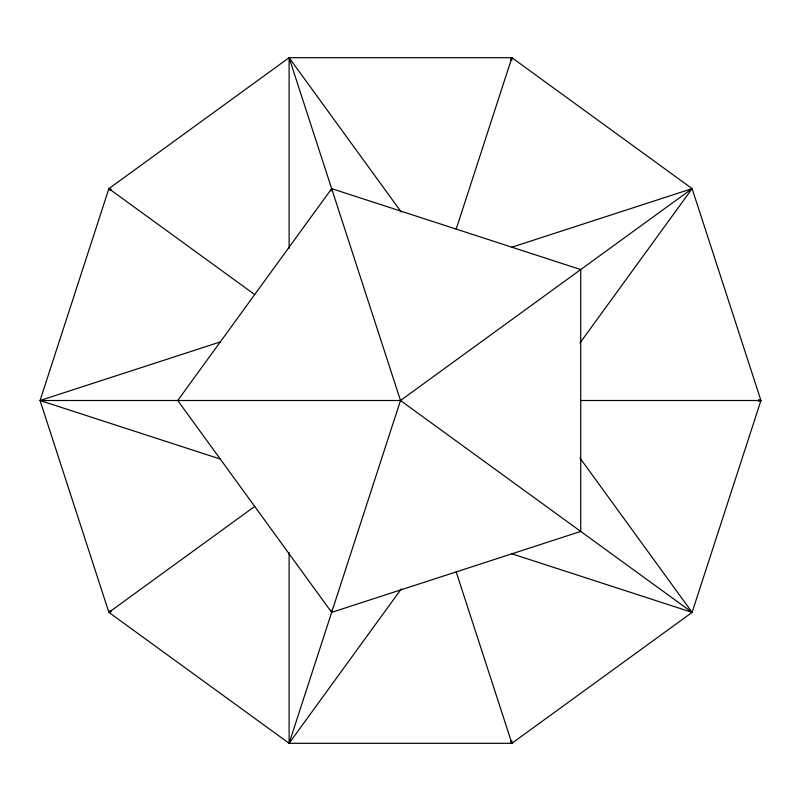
<?xml version="1.0" encoding="UTF-8"?>
<svg xmlns="http://www.w3.org/2000/svg" width="801" height="801" viewBox="0 0 801 801"><rect width="100%" height="100%" fill="white"/><g stroke="black" fill="none" stroke-linecap="round" stroke-linejoin="round"><path stroke-width="1.2" d="M289.111 248.49L289.111 57.692L511.889 57.692L692.114 188.636L760.95 400.5L692.114 612.365L511.889 743.308L289.111 743.308L108.886 612.365L40.05 400.5L108.886 188.636L289.111 57.692L401.261 212.055M330.893 190.988L331.664 188.636L580.725 269.557L580.725 531.443L331.664 612.365L177.732 400.5L331.664 188.636M401.261 588.945L289.111 743.308L400.5 400.5L692.114 188.636L579.964 342.998M456.2 229.086L511.889 57.692L510.417 59.715M111.259 611.594L108.886 612.365L110.358 610.352M108.886 612.365L254.688 506.442M220.325 459.073L40.05 400.5L220.325 341.927M511.839 247.209L692.114 188.636M758.577 401.271L760.95 400.5L758.577 399.729M40.05 400.5L400.5 400.5L692.114 612.365L579.964 458.012M580.735 400.5L760.95 400.5M110.358 190.648L108.886 188.636L111.259 189.406M511.839 553.791L692.114 612.365M108.886 188.636L254.688 294.558M510.417 741.285L511.889 743.308L511.889 740.815M289.111 57.692L400.5 400.5M456.2 571.914L511.889 743.308M330.893 610.012L331.664 612.365M511.889 57.692L511.889 60.185M289.111 552.51L289.111 743.308"/></g></svg>
